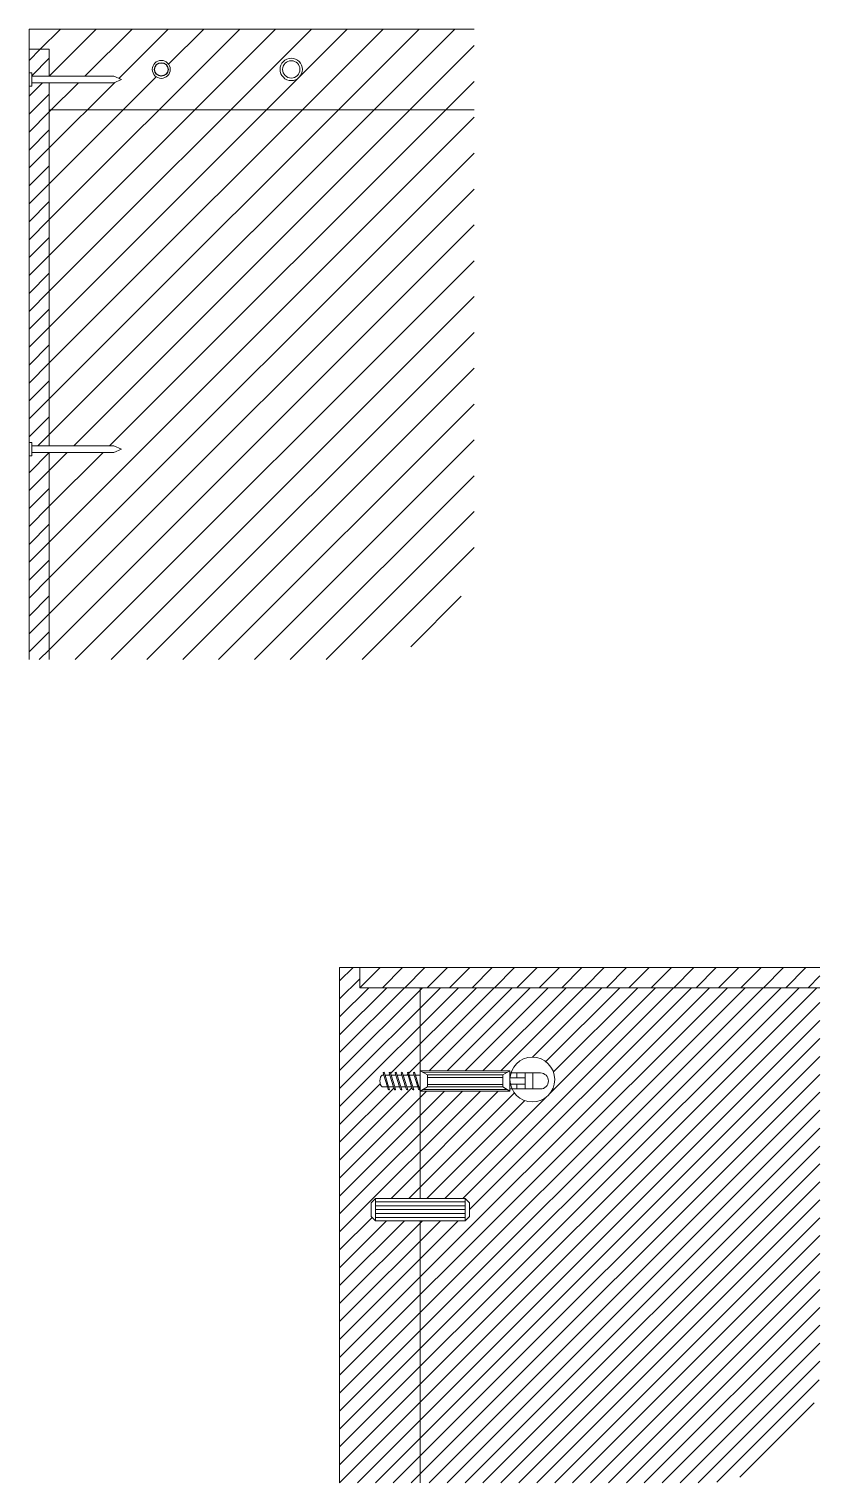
# Model space of a CAD drawing. Header units: centimetres. Extents: x -2268 to 3762, y -1681 to 1458.
# Drawn here: x 1188.96 to 1206.6, y -1371.6 to -1339.15 of the extents above; entities that cross this region are included whole.
import ezdxf

# ---------------------------------------------------------------- set-up
doc = ezdxf.new("R2010")
doc.units = ezdxf.units.CM
for name, color, linetype, lineweight in [('0_Num_Penna__5', 5, 'Continuous', 18), ('0_Num_Penna__6', 6, 'Continuous', 18), ('A-FURN_Num_Penna__252_Num_Penna__252_Num_Penna__3_Num_Penna__252_Num_Penna__252_Num_Penna__252_Num_Penna__252_Num_Penna__252_Num_Penna__252_Num_Penna__252_Num_Penna__252_Num_Penna__252_Num_Penna__252_Num_Penna__252_Num_Penna__5', 5, 'Continuous', 18), ('A-FURN_Num_Penna__252_Num_Penna__252_Num_Penna__3_Num_Penna__252_Num_Penna__252_Num_Penna__252_Num_Penna__252_Num_Penna__252_Num_Penna__252_Num_Penna__252_Num_Penna__252_Num_Penna__252_Num_Penna__252_Num_Penna__252_Num_Penna__6', 6, 'Continuous', 18), ('A-SECT-PATT_Num_Penna__6_Num_Penna__6_Num_Penna__6_Num_Penna__6_Num_Penna__6_Num_Penna__6_Num_Penna__6_Num_Penna__6_Num_Penna__6_Num_Penna__6_Num_Penna__6_Num_Penna__6_Num_Penna__6_Num_Penna__6', 6, 'Continuous', 18), ('PDF10_Geometry_Num_Penna__7_Num_Penna__7_Num_Penna__7_Num_Penna__7_Num_Penna__7_Num_Penna__7_Num_Penna__7_Num_Penna__6', 6, 'Continuous', 18), ('PDF10_Solid Fills_Num_Penna__5_Num_Penna__5_Num_Penna__5_Num_Penna__5_Num_Penna__5_Num_Penna__5_Num_Penna__5_Num_Penna__5', 5, 'Continuous', 18), ('PDF16_Geometry_Num_Penna__6_Num_Penna__6_Num_Penna__6_Num_Penna__6_Num_Penna__6_Num_Penna__6_Num_Penna__6_Num_Penna__6_Num_Penna__6_Num_Penna__6_Num_Penna__6_Num_Penna__6_Num_Penna__6_Num_Penna__6', 6, 'Continuous', 18), ('PDF22_Geometry_Num_Penna__1_Num_Penna__255_Num_Penna__5_Num_Penna__5_Num_Penna__5', 5, 'Continuous', 18), ('PDF2_Geometry_Num_Penna__7_Num_Penna__7_Num_Penna__7_Num_Penna__7_Num_Penna__7_Num_Penna__7_Num_Penna__7_Num_Penna__5', 5, 'Continuous', 18), ('PDF2_Geometry_Num_Penna__7_Num_Penna__7_Num_Penna__7_Num_Penna__7_Num_Penna__7_Num_Penna__7_Num_Penna__7_Num_Penna__6', 6, 'Continuous', 18), ('VITE_Num_Penna__5', 5, 'Continuous', 18), ('VITE_Num_Penna__6', 6, 'Continuous', 18)]:
    doc.layers.add(name, color=color, linetype=linetype, lineweight=lineweight)
doc.layers.add('particolari', color=6, linetype='Continuous')

msp = doc.modelspace()

# ---------------------------------------------------------------- hatches: boundary and pattern name
at = {"layer": '0_Num_Penna__5', "ltscale": 0.5}
h = msp.add_hatch(dxfattribs=at)
h.set_pattern_fill('JIS_WOOD', color=254, scale=0.8)
h.set_pattern_definition([(45, (-24.3677, 105.2207), (-0.4, 0.4), [])])
h.paths.add_polyline_path([(1198.8887, -1340.9535), (1198.8887, -1339.1535), (1188.9578, -1339.1535), (1188.9578, -1339.6035), (1189.4078, -1339.6035), (1189.4078, -1340.2062), (1190.8514, -1340.2062), (1191.0178, -1340.2785), (1190.8514, -1340.3508), (1189.4078, -1340.3508), (1189.4078, -1340.9535)])
h.paths.add_polyline_path([(1194.5578, -1340.0535, -1), (1195.0578, -1340.0535, -1)], flags=16)
h.paths.add_polyline_path([(1194.6152, -1340.0535, -1), (1195.0003, -1340.0535, -1)], flags=0)
h.paths.add_polyline_path([(1191.7078, -1340.0535, -1), (1192.1078, -1340.0535, -1)], flags=16)
h.paths.add_polyline_path([(1198.8887, -1340.9535), (1189.4078, -1340.9535), (1189.4078, -1348.4562), (1190.8514, -1348.4562), (1191.0178, -1348.5285), (1190.8514, -1348.6008), (1189.4078, -1348.6008), (1189.4078, -1353.2255), (1196.2836, -1353.2255, 0.4142136), (1198.8887, -1350.6204)])
h = msp.add_hatch(dxfattribs=at)
h.set_pattern_fill('JIS_WOOD', color=254, scale=0.4)
h.set_pattern_definition([(45, (-24.36769, 105.2207), (-0.2, 0.2), [])])
h.paths.add_polyline_path([(1189.4078, -1340.3508), (1189.0178, -1340.3508), (1189.0178, -1340.4285), (1188.9578, -1340.4285), (1188.9578, -1348.3785), (1189.0178, -1348.3785), (1189.0178, -1348.4562), (1189.4078, -1348.4562)])
h.paths.add_polyline_path([(1189.4078, -1339.6035), (1188.9578, -1339.6035), (1188.9578, -1340.1285), (1189.0178, -1340.1285), (1189.0178, -1340.2062), (1189.4078, -1340.2062)])
h.paths.add_polyline_path([(1189.4078, -1348.6008), (1189.0178, -1348.6008), (1189.0178, -1348.6785), (1188.9578, -1348.6785), (1188.9578, -1353.2255), (1189.4078, -1353.2255)])
h = msp.add_hatch(dxfattribs=at)
h.set_pattern_fill('JIS_WOOD', color=254, scale=0.4)
h.set_pattern_definition([(45, (-76.83773, 113.27675), (-0.2, 0.2), [])])
h.paths.add_polyline_path([(1206.6036, -1360.5475), (1197.6877, -1360.5475), (1197.6877, -1362.4009), (1199.6877, -1362.4009), (1199.6877, -1362.4514), (1199.7095, -1362.4514, -0.8617832), (1200.6877, -1362.5975, -0.8027767), (1199.7345, -1362.8086), (1199.6877, -1362.8086), (1199.6877, -1362.858), (1197.6877, -1362.858), (1197.6877, -1365.2509), (1198.6877, -1365.2509), (1198.7877, -1365.3509), (1198.7877, -1365.6509), (1198.6877, -1365.7509), (1197.6877, -1365.7509), (1197.6877, -1371.6003), (1203.9985, -1371.6003, 0.4142136), (1206.6036, -1368.9952)])
h.paths.add_polyline_path([(1197.6877, -1362.7599), (1197.6572, -1362.7599), (1197.5765, -1362.4992), (1197.6877, -1362.4992), (1197.6877, -1360.5475), (1196.3377, -1360.5475), (1196.3377, -1360.0975), (1195.8877, -1360.0975), (1195.8877, -1371.6003), (1197.6877, -1371.6003), (1197.6877, -1365.7509), (1196.6877, -1365.7509), (1196.5877, -1365.6509), (1196.5877, -1365.3509), (1196.6877, -1365.2509), (1197.6877, -1365.2509)])
h.paths.add_polyline_path([(1197.0013, -1362.8262, -0.1987158), (1196.9724, -1362.8235), (1196.9527, -1362.7599), (1196.8332, -1362.7599, -0.1435736), (1196.8015, -1362.7139, -0.162888), (1196.8015, -1362.545, -0.1168771), (1196.8254, -1362.5062, -0.1987747), (1196.8423, -1362.4992), (1196.8721, -1362.4992), (1196.8573, -1362.4513, -0.1990067), (1196.8795, -1362.4328), (1196.9001, -1362.4992), (1197.0074, -1362.4992), (1196.9926, -1362.4513, -0.1988859), (1197.0148, -1362.4329), (1197.0354, -1362.4992), (1197.1427, -1362.4992), (1197.1279, -1362.4513, -0.1989434), (1197.1501, -1362.4329), (1197.1706, -1362.4992), (1197.278, -1362.4992), (1197.2631, -1362.4513, -0.1988875), (1197.2854, -1362.4329), (1197.3059, -1362.4992), (1197.4132, -1362.4992), (1197.3984, -1362.4513, -0.1990067), (1197.4207, -1362.4329), (1197.4412, -1362.4992), (1197.5485, -1362.4992), (1197.6292, -1362.7599), (1197.5219, -1362.7599), (1197.5424, -1362.8262, -0.1987158), (1197.5136, -1362.8235), (1197.4939, -1362.7599), (1197.3866, -1362.7599), (1197.4071, -1362.8262, -0.1996276), (1197.3783, -1362.8235), (1197.3586, -1362.7599), (1197.2513, -1362.7599), (1197.2719, -1362.8262, -0.1983308), (1197.243, -1362.8236), (1197.2233, -1362.7599), (1197.1161, -1362.7599), (1197.1366, -1362.8262, -0.1992809), (1197.1077, -1362.8235), (1197.088, -1362.7599), (1196.9808, -1362.7599)], flags=16)
h = msp.add_hatch(dxfattribs=at)
h.set_pattern_fill('JIS_WOOD', color=254, scale=0.5)
h.set_pattern_definition([(45, (1774.32044, 229.93146), (-0.25, 0.25), [])])
h.paths.add_polyline_path([(1206.6036, -1360.5475), (1206.6036, -1360.0975), (1196.3377, -1360.0975), (1196.3377, -1360.5475)])

# ---------------------------------------------------------------- linework, layer by layer
for p, q in [((1196.6877, -1365.7509), (1196.6877, -1365.2509)), ((1198.6877, -1365.2509), (1198.6877, -1365.7509))]:
    msp.add_line(p, q, dxfattribs=at)
msp.add_circle((1194.8078, -1340.0535), 0.1926, dxfattribs=at)
at = {"layer": '0_Num_Penna__6', "color": 6, "linetype": 'Continuous', "lineweight": 18}
for p, q in [((1197.6877, -1362.4009), (1199.6877, -1362.4009)), ((1196.6877, -1365.2509), (1196.5877, -1365.3509)), ((1196.5877, -1365.3509), (1196.5877, -1365.6509)), ((1198.6877, -1365.2509), (1198.7877, -1365.3509)), ((1198.7877, -1365.3509), (1198.7877, -1365.6509)), ((1196.6877, -1365.7509), (1196.5877, -1365.6509)), ((1198.6877, -1365.7509), (1198.7877, -1365.6509))]:
    msp.add_line(p, q, dxfattribs=at)
at = {"layer": 'A-FURN_Num_Penna__252_Num_Penna__252_Num_Penna__3_Num_Penna__252_Num_Penna__252_Num_Penna__252_Num_Penna__252_Num_Penna__252_Num_Penna__252_Num_Penna__252_Num_Penna__252_Num_Penna__252_Num_Penna__252_Num_Penna__252_Num_Penna__5', "color": 5, "linetype": 'Continuous', "lineweight": 18}
for p, q in [((1188.9578, -1340.1285), (1188.9578, -1340.4285)), ((1189.0178, -1340.2062), (1189.0178, -1340.3508)), ((1188.9578, -1348.3785), (1188.9578, -1348.6785)), ((1189.0178, -1348.4562), (1189.0178, -1348.6008)), ((1196.8721, -1362.4992), (1196.9527, -1362.7599)), ((1196.9808, -1362.7599), (1196.9001, -1362.4992)), ((1197.0074, -1362.4992), (1197.088, -1362.7599)), ((1197.1161, -1362.7599), (1197.0354, -1362.4992)), ((1197.1427, -1362.4992), (1197.2233, -1362.7599)), ((1197.2513, -1362.7599), (1197.1706, -1362.4992)), ((1197.278, -1362.4992), (1197.3586, -1362.7599)), ((1197.3866, -1362.7599), (1197.3059, -1362.4992)), ((1197.4132, -1362.4992), (1197.4939, -1362.7599)), ((1197.5219, -1362.7599), (1197.4412, -1362.4992)), ((1197.5485, -1362.4992), (1197.6292, -1362.7599)), ((1197.6572, -1362.7599), (1197.5765, -1362.4992)), ((1197.8446, -1362.4961), (1197.8446, -1362.7631)), ((1199.5308, -1362.4961), (1199.5308, -1362.7631))]:
    msp.add_line(p, q, dxfattribs=at)
at = {"layer": 'A-FURN_Num_Penna__252_Num_Penna__252_Num_Penna__3_Num_Penna__252_Num_Penna__252_Num_Penna__252_Num_Penna__252_Num_Penna__252_Num_Penna__252_Num_Penna__252_Num_Penna__252_Num_Penna__252_Num_Penna__252_Num_Penna__252_Num_Penna__5', "color": 6, "linetype": 'Continuous', "lineweight": 18}
msp.add_circle((1194.8078, -1340.0535), 0.25, dxfattribs=at)
at = {"layer": 'A-FURN_Num_Penna__252_Num_Penna__252_Num_Penna__3_Num_Penna__252_Num_Penna__252_Num_Penna__252_Num_Penna__252_Num_Penna__252_Num_Penna__252_Num_Penna__252_Num_Penna__252_Num_Penna__252_Num_Penna__252_Num_Penna__252_Num_Penna__6', "color": 6, "linetype": 'Continuous', "lineweight": 18}
for p, q in [((1188.9578, -1340.1285), (1189.0178, -1340.1285)), ((1189.0178, -1340.1285), (1189.0178, -1340.2062)), ((1189.0178, -1340.2062), (1190.8514, -1340.2062)), ((1189.0178, -1340.3508), (1190.8514, -1340.3508)), ((1189.0178, -1340.3508), (1189.0178, -1340.4285)), ((1188.9578, -1340.4285), (1189.0178, -1340.4285)), ((1188.9578, -1348.3785), (1189.0178, -1348.3785)), ((1189.0178, -1348.3785), (1189.0178, -1348.4562)), ((1189.0178, -1348.4562), (1190.8514, -1348.4562)), ((1188.9578, -1348.6785), (1189.0178, -1348.6785)), ((1189.0178, -1348.6008), (1190.8514, -1348.6008)), ((1189.0178, -1348.6008), (1189.0178, -1348.6785)), ((1196.9001, -1362.4992), (1196.8795, -1362.4328)), ((1197.0354, -1362.4992), (1197.0148, -1362.4329)), ((1197.1706, -1362.4992), (1197.1501, -1362.4329)), ((1197.3059, -1362.4992), (1197.2854, -1362.4329)), ((1197.4412, -1362.4992), (1197.4207, -1362.4329)), ((1197.5765, -1362.4992), (1197.556, -1362.4329)), ((1196.8573, -1362.4513), (1196.8721, -1362.4992)), ((1196.9527, -1362.7599), (1196.9724, -1362.8235)), ((1197.0013, -1362.8262), (1196.9808, -1362.7599)), ((1196.9926, -1362.4513), (1197.0074, -1362.4992)), ((1197.088, -1362.7599), (1197.1077, -1362.8235)), ((1197.1366, -1362.8262), (1197.1161, -1362.7599)), ((1197.1279, -1362.4513), (1197.1427, -1362.4992)), ((1197.2233, -1362.7599), (1197.243, -1362.8235)), ((1197.2719, -1362.8262), (1197.2513, -1362.7599)), ((1197.2632, -1362.4513), (1197.278, -1362.4992)), ((1197.3586, -1362.7599), (1197.3783, -1362.8235)), ((1197.4072, -1362.8262), (1197.3866, -1362.7599)), ((1197.3984, -1362.4513), (1197.4132, -1362.4992)), ((1197.4939, -1362.7599), (1197.5136, -1362.8235)), ((1197.5424, -1362.8262), (1197.5219, -1362.7599)), ((1197.5337, -1362.4513), (1197.5485, -1362.4992)), ((1197.6292, -1362.7599), (1197.6488, -1362.8235)), ((1197.6777, -1362.8262), (1197.6572, -1362.7599))]:
    msp.add_line(p, q, dxfattribs=at)
at = {"layer": 'A-SECT-PATT_Num_Penna__6_Num_Penna__6_Num_Penna__6_Num_Penna__6_Num_Penna__6_Num_Penna__6_Num_Penna__6_Num_Penna__6_Num_Penna__6_Num_Penna__6_Num_Penna__6_Num_Penna__6_Num_Penna__6_Num_Penna__6', "color": 6, "linetype": 'Continuous', "lineweight": 18}
for p, q in [((1189.4078, -1339.6035), (1189.4078, -1340.2062)), ((1189.4078, -1340.3508), (1189.4078, -1348.4562)), ((1189.4078, -1348.6008), (1189.4078, -1353.2255))]:
    msp.add_line(p, q, dxfattribs=at)
at = {"layer": 'particolari', "color": 5}
msp.add_circle((1191.9078, -1340.0535), 0.15, dxfattribs=at)
at = {"layer": 'PDF10_Geometry_Num_Penna__7_Num_Penna__7_Num_Penna__7_Num_Penna__7_Num_Penna__7_Num_Penna__7_Num_Penna__7_Num_Penna__6', "color": 6, "linetype": 'Continuous', "lineweight": 18, "flags": 128}
for points in [[(1190.8514, -1340.2062), (1191.0178, -1340.2785)], [(1191.0178, -1340.2785), (1190.8514, -1340.3508)], [(1190.8514, -1348.4562), (1191.0178, -1348.5285)], [(1191.0178, -1348.5285), (1190.8514, -1348.6008)]]:
    msp.add_lwpolyline(points, dxfattribs=at)
at = {"layer": 'PDF10_Solid Fills_Num_Penna__5_Num_Penna__5_Num_Penna__5_Num_Penna__5_Num_Penna__5_Num_Penna__5_Num_Penna__5_Num_Penna__5', "color": 6, "linetype": 'Continuous', "lineweight": 18}
msp.add_circle((1200.1877, -1362.5975), 0.5, dxfattribs=at)
at = {"layer": 'PDF16_Geometry_Num_Penna__6_Num_Penna__6_Num_Penna__6_Num_Penna__6_Num_Penna__6_Num_Penna__6_Num_Penna__6_Num_Penna__6_Num_Penna__6_Num_Penna__6_Num_Penna__6_Num_Penna__6_Num_Penna__6_Num_Penna__6', "color": 6, "linetype": 'Continuous', "lineweight": 18}
for p, q in [((1188.9578, -1339.1535), (1198.8887, -1339.1535)), ((1188.9578, -1340.1285), (1188.9578, -1339.1535)), ((1188.9578, -1339.6035), (1189.4078, -1339.6035)), ((1188.9578, -1348.3785), (1188.9578, -1340.4285)), ((1189.4078, -1340.9535), (1198.8887, -1340.9535)), ((1188.9578, -1353.2255), (1188.9578, -1348.6785)), ((1195.8877, -1360.0975), (1196.3377, -1360.0975)), ((1195.8877, -1360.0975), (1195.8877, -1371.6003)), ((1196.3377, -1360.0975), (1196.3377, -1360.5475)), ((1196.3377, -1360.0975), (1206.6036, -1360.0975)), ((1196.3377, -1360.5475), (1206.6036, -1360.5475)), ((1197.6877, -1360.5475), (1197.6877, -1362.4992)), ((1197.6877, -1362.3689), (1197.6877, -1362.4009)), ((1197.6877, -1362.7599), (1197.6877, -1365.2509)), ((1197.6877, -1365.7509), (1197.6877, -1371.6003))]:
    msp.add_line(p, q, dxfattribs=at)
at = {"layer": 'PDF22_Geometry_Num_Penna__1_Num_Penna__255_Num_Penna__5_Num_Penna__5_Num_Penna__5', "color": 6, "linetype": 'Continuous', "lineweight": 18}
msp.add_circle((1191.9078, -1340.0535), 0.2, dxfattribs=at)
at = {"layer": 'PDF2_Geometry_Num_Penna__7_Num_Penna__7_Num_Penna__7_Num_Penna__7_Num_Penna__7_Num_Penna__7_Num_Penna__7_Num_Penna__5', "color": 5, "linetype": 'Continuous', "lineweight": 18, "flags": 128}
for points in [[(1196.6877, -1365.3248), (1198.6877, -1365.3248)], [(1196.6877, -1365.413), (1198.6877, -1365.413)], [(1196.6877, -1365.5012), (1198.6877, -1365.5012)], [(1196.6877, -1365.5894), (1198.6877, -1365.5894)], [(1196.6877, -1365.6776), (1198.6877, -1365.6776)]]:
    msp.add_lwpolyline(points, dxfattribs=at)
at = {"layer": 'PDF2_Geometry_Num_Penna__7_Num_Penna__7_Num_Penna__7_Num_Penna__7_Num_Penna__7_Num_Penna__7_Num_Penna__7_Num_Penna__6', "color": 6, "linetype": 'Continuous', "lineweight": 18, "flags": 128}
for points in [[(1196.8795, -1362.4328, 0.1990067), (1196.8573, -1362.4513)], [(1197.0148, -1362.4329, 0.1989404), (1196.9926, -1362.4513)], [(1197.1501, -1362.4329, 0.1989543), (1197.1279, -1362.4513)], [(1197.2854, -1362.4329, 0.1988984), (1197.2631, -1362.4513)], [(1197.4207, -1362.4329, 0.1990067), (1197.3984, -1362.4513)], [(1197.556, -1362.4329, 0.1989404), (1197.5337, -1362.4513)], [(1196.8721, -1362.4992), (1196.8423, -1362.4992, 0.1995304), (1196.8254, -1362.5062, 0.1168771), (1196.8015, -1362.545, 0.162888), (1196.8015, -1362.7139, 0.1168318), (1196.8254, -1362.7529, 0.198418), (1196.8423, -1362.7599), (1196.9527, -1362.7599)], [(1196.9724, -1362.8235, 0.1987158), (1197.0013, -1362.8262)], [(1197.1077, -1362.8235, 0.1992809), (1197.1366, -1362.8262)], [(1197.243, -1362.8235, 0.1985138), (1197.2719, -1362.8262)], [(1197.3783, -1362.8235, 0.1996277), (1197.4072, -1362.8262)], [(1197.5136, -1362.8235, 0.1987158), (1197.5424, -1362.8262)], [(1197.6488, -1362.8235, 0.1992809), (1197.6777, -1362.8262)]]:
    msp.add_lwpolyline(points, format="xyb", dxfattribs=at)
for points in [[(1197.0074, -1362.4992), (1196.9001, -1362.4992)], [(1196.9808, -1362.7599), (1197.088, -1362.7599)], [(1197.1427, -1362.4992), (1197.0354, -1362.4992)], [(1197.1161, -1362.7599), (1197.2233, -1362.7599)], [(1197.278, -1362.4992), (1197.1706, -1362.4992)], [(1197.2513, -1362.7599), (1197.3586, -1362.7599)], [(1197.4132, -1362.4992), (1197.3059, -1362.4992)], [(1197.3866, -1362.7599), (1197.4939, -1362.7599)], [(1197.5485, -1362.4992), (1197.4412, -1362.4992)], [(1197.5219, -1362.7599), (1197.6292, -1362.7599)], [(1197.6877, -1362.4992), (1197.5765, -1362.4992)], [(1197.6572, -1362.7599), (1197.6877, -1362.7599)], [(1198.6877, -1365.2509), (1196.6877, -1365.2509)], [(1196.6877, -1365.7509), (1198.6877, -1365.7509)]]:
    msp.add_lwpolyline(points, dxfattribs=at)
at = {"layer": 'VITE_Num_Penna__5', "color": 5, "linetype": 'Continuous', "lineweight": 18}
for p, q in [((1197.8446, -1362.4961), (1197.6877, -1362.4009)), ((1199.6271, -1362.4377), (1197.7424, -1362.4341)), ((1199.5308, -1362.4961), (1199.6877, -1362.4009)), ((1199.6877, -1362.4009), (1199.6877, -1362.858)), ((1197.6877, -1362.4992), (1197.6877, -1362.7599)), ((1197.8446, -1362.7631), (1197.6877, -1362.858)), ((1199.5308, -1362.7056), (1197.8423, -1362.7056)), ((1199.5308, -1362.4962), (1197.8446, -1362.4961)), ((1197.8446, -1362.5533), (1199.5308, -1362.5533)), ((1199.532, -1362.7638), (1197.8446, -1362.7629)), ((1199.5308, -1362.7631), (1199.6877, -1362.858)), ((1199.6877, -1362.4514), (1200.368, -1362.4514)), ((1200.0279, -1362.562), (1199.6877, -1362.562)), ((1200.0279, -1362.698), (1199.6877, -1362.698)), ((1199.8374, -1362.4514), (1199.8374, -1362.562)), ((1199.8374, -1362.698), (1199.8374, -1362.8086)), ((1200.1979, -1362.4514), (1200.0279, -1362.4514)), ((1200.0279, -1362.4514), (1200.0279, -1362.8086)), ((1200.1979, -1362.8086), (1200.1979, -1362.4514)), ((1197.7526, -1362.8187), (1199.6241, -1362.8195)), ((1199.6877, -1362.8086), (1200.368, -1362.8086)), ((1200.1979, -1362.8086), (1200.0279, -1362.8086))]:
    msp.add_line(p, q, dxfattribs=at)
msp.add_arc((1200.368, -1362.63), 0.1786, 270, 90, dxfattribs=at)
at = {"layer": 'VITE_Num_Penna__6', "color": 6, "linetype": 'Continuous', "lineweight": 18}
msp.add_line((1199.6877, -1362.858), (1197.6877, -1362.858), dxfattribs=at)

doc.saveas('drawing.dxf')
